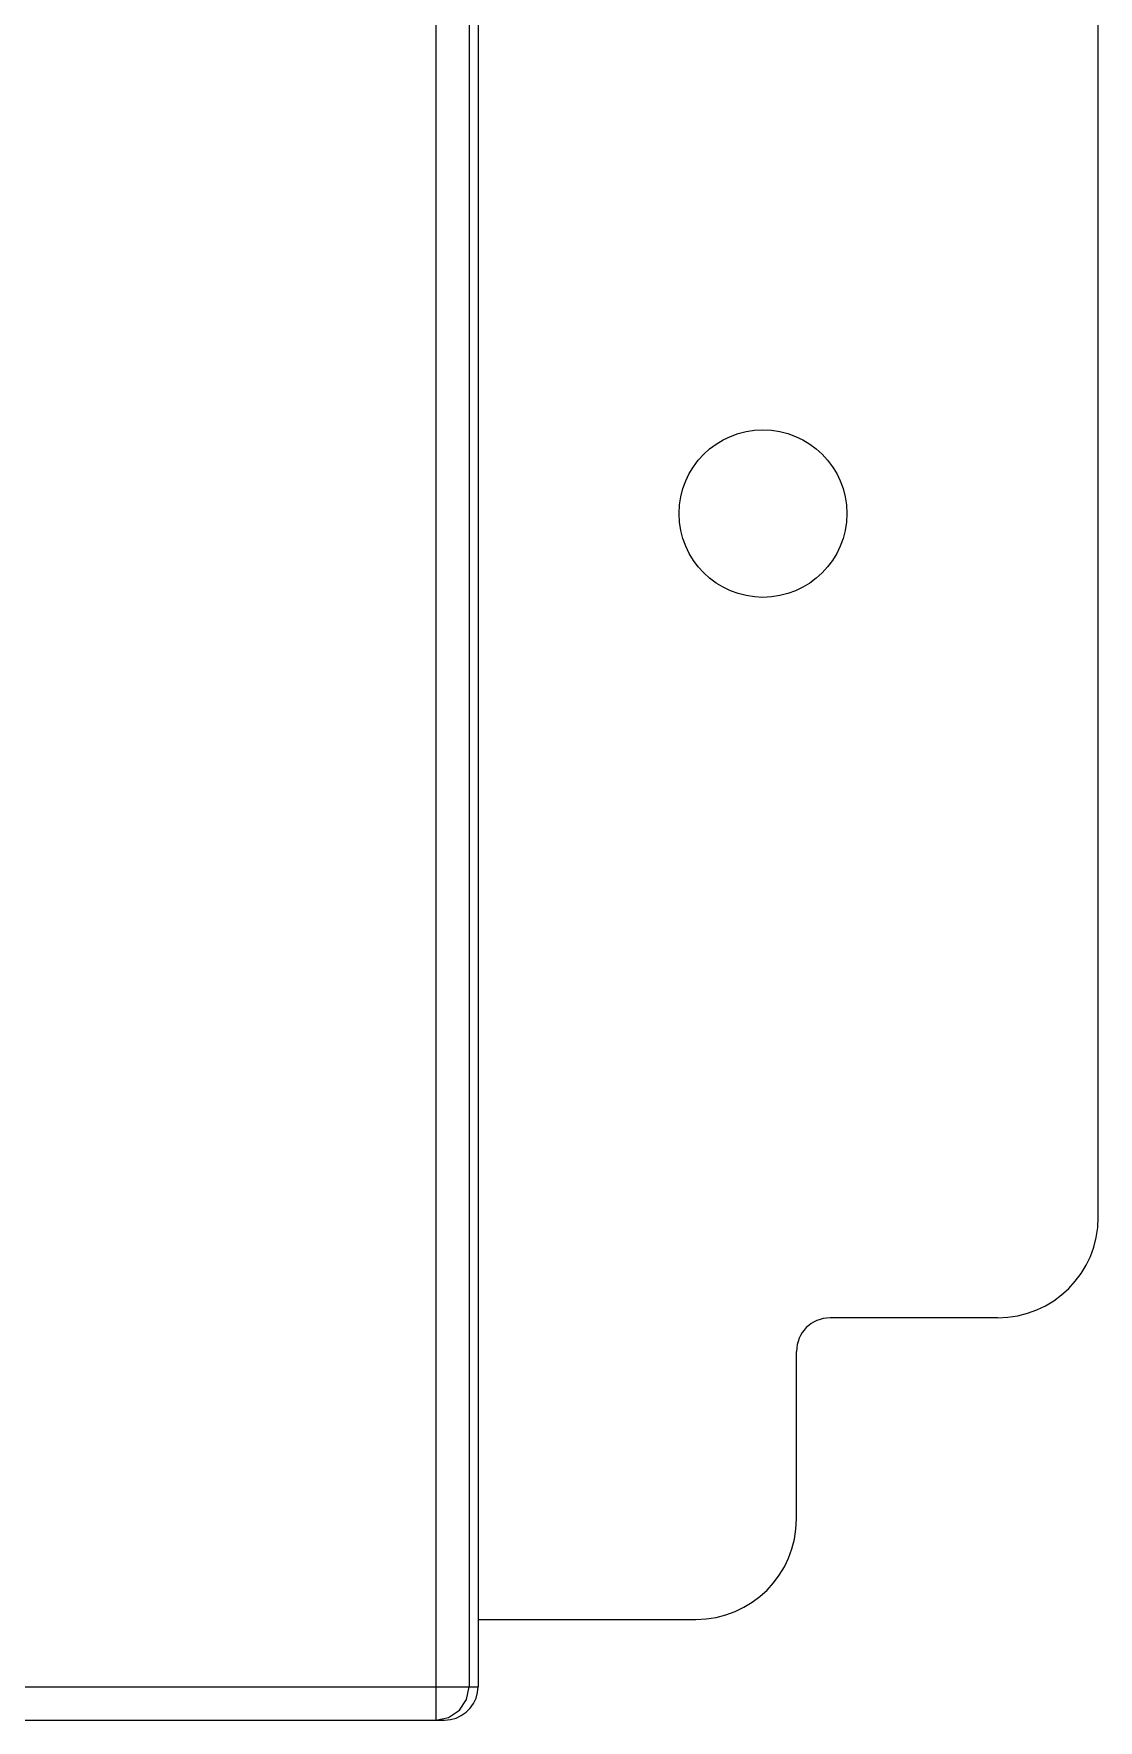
# Model space of a CAD drawing. Header units: millimetres. Extents: x 33157 to 59611, y -29750 to 1750.
# Drawn here: x 55038 to 55069.7, y -3217.2 to -3166.9 of the extents above; entities that cross this region are included whole.
import ezdxf

# ---------------------------------------------------------------- set-up
doc = ezdxf.new("R2010")
doc.units = ezdxf.units.MM
doc.layers.add('layer 1', color=7, linetype='Continuous', lineweight=18)
doc.layers.add('YOUCEGUDINGEDXF_CONTINUOUS_LINE', color=7, linetype='Continuous', lineweight=18)

msp = doc.modelspace()

# ---------------------------------------------------------------- linework, layer by layer
at = {"layer": 'layer 1', "lineweight": 9}
for p, q in [((55049.946, -3051.201), (55049.946, -3217.212)), ((55050.947, -3052.201), (55050.947, -3216.211)), ((55051.21, -3052.201), (55051.21, -3216.211))]:
    msp.add_line(p, q, dxfattribs=at)
for points in [[(55034.627, -3216.211), (55034.627, -3216.211), (55051.21, -3216.211), (55051.21, -3216.211)], [(54854.21, -3217.212), (54854.21, -3217.212), (55050.209, -3217.212), (55050.209, -3217.212)]]:
    msp.add_open_spline(points, degree=3, dxfattribs=at)
for points, knots in [([(55049.946, -3217.212), (55049.946, -3217.212), (55050.332, -3217.133), (55050.332, -3217.133), (55050.332, -3217.133), (55050.657, -3216.913), (55050.657, -3216.913), (55050.657, -3216.913), (55050.868, -3216.589), (55050.868, -3216.589), (55050.868, -3216.589), (55050.947, -3216.211), (55050.947, -3216.211)], [0, 0, 0, 0, 156998.212, 156998.212, 156998.212, 313996.424, 313996.424, 313996.424, 470994.636, 470994.636, 470994.636, 627992.848, 627992.848, 627992.848, 627992.848]), ([(55050.209, -3217.212), (55050.209, -3217.212), (55050.385, -3217.194), (55050.385, -3217.194), (55050.385, -3217.194), (55050.552, -3217.15), (55050.552, -3217.15), (55050.552, -3217.15), (55050.71, -3217.071), (55050.71, -3217.071), (55050.71, -3217.071), (55050.85, -3216.975), (55050.85, -3216.975), (55050.85, -3216.975), (55050.973, -3216.852), (55050.973, -3216.852), (55050.973, -3216.852), (55051.078, -3216.712), (55051.078, -3216.712), (55051.078, -3216.712), (55051.149, -3216.554), (55051.149, -3216.554), (55051.149, -3216.554), (55051.192, -3216.387), (55051.192, -3216.387), (55051.192, -3216.387), (55051.21, -3216.211), (55051.21, -3216.211)], [0, 0, 0, 0, 145674.501831, 145674.501831, 145674.501831, 291349.003662, 291349.003662, 291349.003662, 437023.505492, 437023.505492, 437023.505492, 582698.007323, 582698.007323, 582698.007323, 728372.509154, 728372.509154, 728372.509154, 874047.010985, 874047.010985, 874047.010985, 1019721.512816, 1019721.512816, 1019721.512816, 1165396.014647, 1165396.014647, 1165396.014647, 1311070.516477, 1311070.516477, 1311070.516477, 1311070.516477])]:
    msp.add_open_spline(points, degree=3, knots=knots, dxfattribs=at)
at = {"layer": 'YOUCEGUDINGEDXF_CONTINUOUS_LINE', "color": 7, "linetype": 'Continuous'}
for p, q in [((55069.708, -3202.204), (55069.708, -3066.204)), ((55066.708, -3205.204), (55061.708, -3205.204)), ((55060.708, -3211.204), (55060.708, -3206.204)), ((55051.208, -3214.204), (55057.708, -3214.204))]:
    msp.add_line(p, q, dxfattribs=at)
msp.add_circle((55059.708, -3181.204), 2.5, dxfattribs=at)
for centre, radius, start, end in [((55066.708, -3202.204), 3, 270, 360), ((55061.708, -3206.204), 1, 90, 180), ((55057.708, -3211.204), 3, 270, 0)]:
    msp.add_arc(centre, radius, start, end, dxfattribs=at)

doc.saveas('drawing.dxf')
